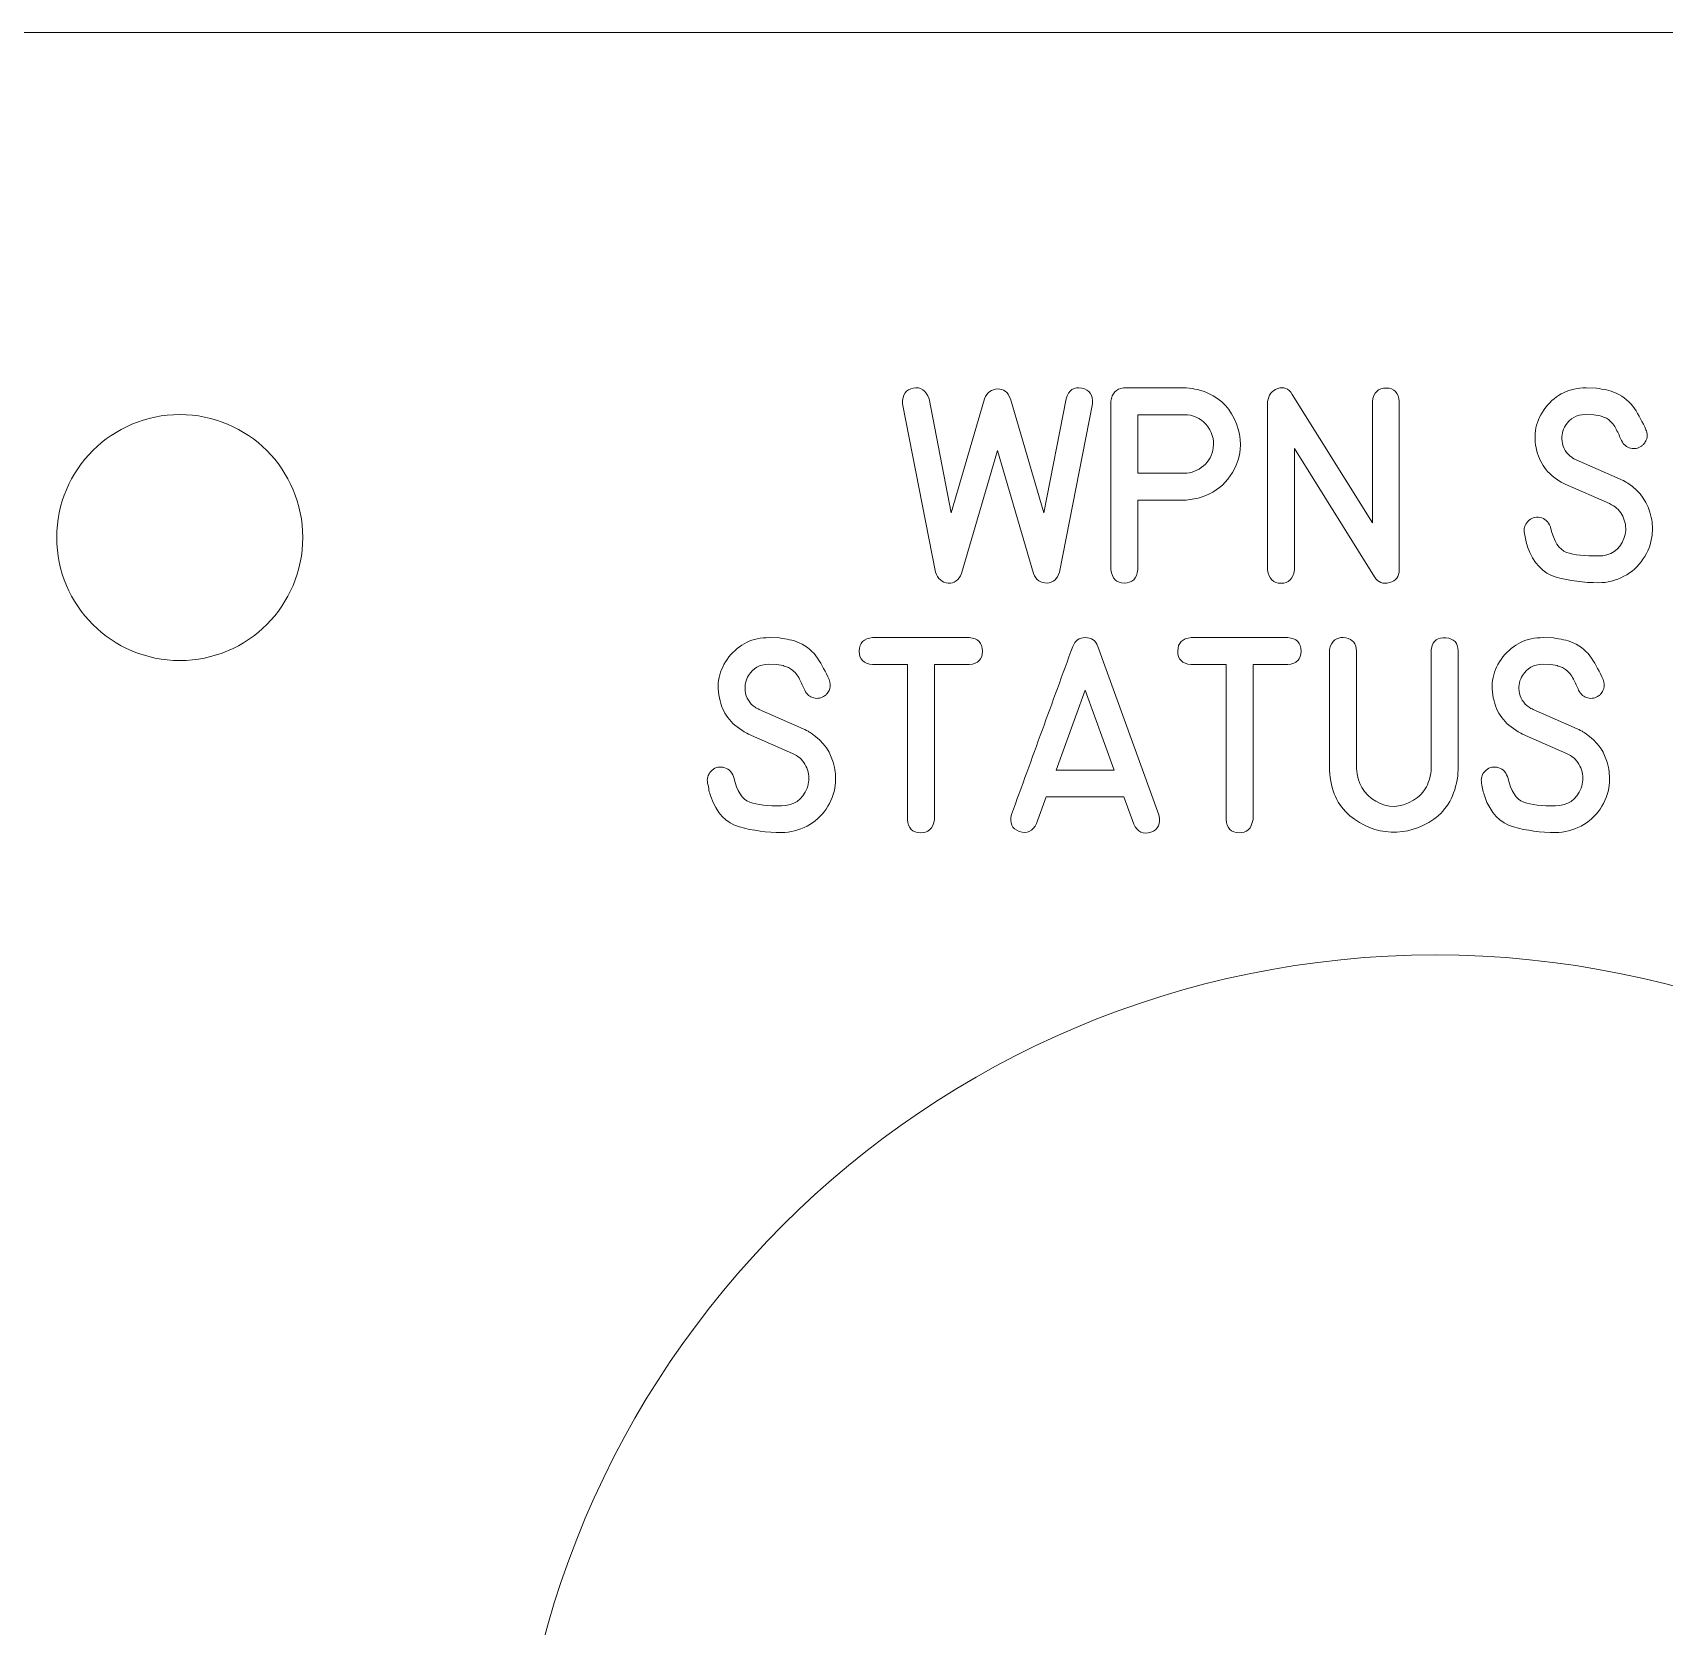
# Model space of a CAD drawing. Header units: millimetres. Extents: x -73 to 73, y -192 to 195.
# Drawn here: x 18.92 to 45.45, y 168.7 to 194.62 of the extents above; entities that cross this region are included whole.
import ezdxf

# ---------------------------------------------------------------- set-up
doc = ezdxf.new("R2010")
doc.units = ezdxf.units.MM
doc.header["$MEASUREMENT"] = 0
doc.layers.add('LED', color=7, linetype='Continuous')

msp = doc.modelspace()

# ---------------------------------------------------------------- linework, layer by layer
at = {"layer": 'LED', "color": 250, "lineweight": 9}
msp.add_ellipse((21.3111, 186.4091), major_axis=(0, 2), ratio=1, dxfattribs=at)
at = {"layer": 'LED', "color": 240, "lineweight": 9}
msp.add_ellipse((41.7253, 164.6206), major_axis=(15.0003, 0), ratio=0.99998, dxfattribs=at)
at = {"layer": 'LED', "color": 250, "lineweight": 9}
msp.add_open_spline([(70.6599, 74.2658), (70.9361, 74.248), (71.2072, 74.3453), (71.409, 74.5346), (71.409, 74.5346), (71.6108, 74.724), (71.7252, 74.987), (71.725, 75.2637), (71.725, 75.2637), (71.725, 75.2637), (71.725, 89.1213), (71.725, 89.1213), (71.725, 89.1213), (71.7248, 89.3867), (71.6193, 89.6411), (71.4315, 89.8287), (71.4315, 89.8287), (71.2437, 90.0162), (70.9904, 90.1215), (70.725, 90.1213), (70.725, 90.1213), (70.725, 90.1213), (68.2625, 90.1213), (68.2625, 90.1213), (68.2625, 90.1213), (65.9403, 90.1213), (63.7945, 91.3602), (62.6333, 93.3713), (62.6333, 93.3713), (61.4722, 95.3824), (61.4722, 97.8602), (62.6333, 99.8713), (62.6333, 99.8713), (63.7945, 101.8824), (65.9403, 103.1213), (68.2625, 103.1213), (68.2625, 103.1213), (68.2625, 103.1213), (70.725, 103.1213), (70.725, 103.1213), (70.725, 103.1213), (70.9904, 103.1215), (71.2448, 103.227), (71.4324, 103.4148), (71.4324, 103.4148), (71.6199, 103.6026), (71.7252, 103.8559), (71.725, 104.1213), (71.725, 104.1213), (71.725, 104.1213), (71.725, 174.8463), (71.725, 174.8463), (71.725, 174.8463), (71.7248, 175.1117), (71.6193, 175.3661), (71.4315, 175.5537), (71.4315, 175.5537), (71.2437, 175.7412), (70.9904, 175.8465), (70.725, 175.8463), (70.725, 175.8463), (70.725, 175.8463), (68.2625, 175.8463), (68.2625, 175.8463), (68.2625, 175.8463), (65.9403, 175.8463), (63.7945, 177.0852), (62.6333, 179.0963), (62.6333, 179.0963), (61.4722, 181.1074), (61.4722, 183.5852), (62.6333, 185.5963), (62.6333, 185.5963), (63.7945, 187.6074), (65.9403, 188.8463), (68.2625, 188.8463), (68.2625, 188.8463), (68.2625, 188.8463), (70.725, 188.8463), (70.725, 188.8463), (70.725, 188.8463), (70.9904, 188.8465), (71.2448, 188.952), (71.4324, 189.1398), (71.4324, 189.1398), (71.6199, 189.3276), (71.7252, 189.5809), (71.725, 189.8463), (71.725, 189.8463), (71.725, 189.8463), (71.725, 193.6206), (71.725, 193.6206), (71.725, 193.6206), (71.7248, 193.886), (71.6193, 194.1404), (71.4315, 194.328), (71.4315, 194.328), (71.2437, 194.5155), (70.9904, 194.6208), (70.725, 194.6206), (70.725, 194.6206), (70.725, 194.6206), (-70.725, 194.6206), (-70.725, 194.6206), (-70.725, 194.6206), (-70.9904, 194.6204), (-71.2448, 194.5148), (-71.4324, 194.3271), (-71.4324, 194.3271), (-71.6199, 194.1393), (-71.7252, 193.886), (-71.725, 193.6206), (-71.725, 193.6206), (-71.725, 193.6206), (-71.725, 189.8463), (-71.725, 189.8463), (-71.725, 189.8463), (-71.7248, 189.5809), (-71.6192, 189.3265), (-71.4315, 189.1389), (-71.4315, 189.1389), (-71.2437, 188.9514), (-70.9904, 188.8461), (-70.725, 188.8463), (-70.725, 188.8463), (-70.725, 188.8463), (-68.2625, 188.8463), (-68.2625, 188.8463), (-68.2625, 188.8463), (-65.9403, 188.8463), (-63.7944, 187.6074), (-62.6333, 185.5963), (-62.6333, 185.5963), (-61.4722, 183.5852), (-61.4722, 181.1074), (-62.6333, 179.0963), (-62.6333, 179.0963), (-63.7944, 177.0852), (-65.9403, 175.8463), (-68.2625, 175.8463), (-68.2625, 175.8463), (-68.2625, 175.8463), (-70.725, 175.8463), (-70.725, 175.8463), (-70.725, 175.8463), (-70.9904, 175.8461), (-71.2448, 175.7405), (-71.4324, 175.5528), (-71.4324, 175.5528), (-71.6199, 175.365), (-71.7252, 175.1117), (-71.725, 174.8463), (-71.725, 174.8463), (-71.725, 174.8463), (-71.725, 104.1213), (-71.725, 104.1213), (-71.725, 104.1213), (-71.7248, 103.8559), (-71.6192, 103.6015), (-71.4315, 103.4139), (-71.4315, 103.4139), (-71.2437, 103.2264), (-70.9904, 103.1211), (-70.725, 103.1213), (-70.725, 103.1213), (-70.725, 103.1213), (-68.2625, 103.1213), (-68.2625, 103.1213), (-68.2625, 103.1213), (-65.9403, 103.1213), (-63.7944, 101.8824), (-62.6333, 99.8713), (-62.6333, 99.8713), (-61.4722, 97.8602), (-61.4722, 95.3824), (-62.6333, 93.3713), (-62.6333, 93.3713), (-63.7944, 91.3602), (-65.9403, 90.1213), (-68.2625, 90.1213), (-68.2625, 90.1213), (-68.2625, 90.1213), (-70.725, 90.1213), (-70.725, 90.1213), (-70.725, 90.1213), (-70.9904, 90.1211), (-71.2448, 90.0155), (-71.4324, 89.8278), (-71.4324, 89.8278), (-71.6199, 89.64), (-71.7252, 89.3867), (-71.725, 89.1213), (-71.725, 89.1213), (-71.725, 89.1213), (-71.725, 84.4887), (-71.725, 84.4887), (-71.725, 84.4887), (-71.7247, 83.9613), (-71.3163, 83.5248), (-70.7901, 83.4908), (-70.7901, 83.4908), (-70.7901, 83.4908), (70.6599, 74.2658), (70.6599, 74.2658)], degree=3, knots=[0, 0, 0, 0, 0.0192308, 0.0192308, 0.0192308, 0.0192308, 0.0384615, 0.0384615, 0.0384615, 0.0384615, 0.0576923, 0.0576923, 0.0576923, 0.0576923, 0.0769231, 0.0769231, 0.0769231, 0.0769231, 0.0961538, 0.0961538, 0.0961538, 0.0961538, 0.1153846, 0.1153846, 0.1153846, 0.1153846, 0.1346154, 0.1346154, 0.1346154, 0.1346154, 0.1538462, 0.1538462, 0.1538462, 0.1538462, 0.1730769, 0.1730769, 0.1730769, 0.1730769, 0.1923077, 0.1923077, 0.1923077, 0.1923077, 0.2115385, 0.2115385, 0.2115385, 0.2115385, 0.2307692, 0.2307692, 0.2307692, 0.2307692, 0.25, 0.25, 0.25, 0.25, 0.2692308, 0.2692308, 0.2692308, 0.2692308, 0.2884615, 0.2884615, 0.2884615, 0.2884615, 0.3076923, 0.3076923, 0.3076923, 0.3076923, 0.3269231, 0.3269231, 0.3269231, 0.3269231, 0.3461538, 0.3461538, 0.3461538, 0.3461538, 0.3653846, 0.3653846, 0.3653846, 0.3653846, 0.3846154, 0.3846154, 0.3846154, 0.3846154, 0.4038462, 0.4038462, 0.4038462, 0.4038462, 0.4230769, 0.4230769, 0.4230769, 0.4230769, 0.4423077, 0.4423077, 0.4423077, 0.4423077, 0.4615385, 0.4615385, 0.4615385, 0.4615385, 0.4807692, 0.4807692, 0.4807692, 0.4807692, 0.5, 0.5, 0.5, 0.5, 0.5192308, 0.5192308, 0.5192308, 0.5192308, 0.5384615, 0.5384615, 0.5384615, 0.5384615, 0.5576923, 0.5576923, 0.5576923, 0.5576923, 0.5769231, 0.5769231, 0.5769231, 0.5769231, 0.5961538, 0.5961538, 0.5961538, 0.5961538, 0.6153846, 0.6153846, 0.6153846, 0.6153846, 0.6346154, 0.6346154, 0.6346154, 0.6346154, 0.6538462, 0.6538462, 0.6538462, 0.6538462, 0.6730769, 0.6730769, 0.6730769, 0.6730769, 0.6923077, 0.6923077, 0.6923077, 0.6923077, 0.7115385, 0.7115385, 0.7115385, 0.7115385, 0.7307692, 0.7307692, 0.7307692, 0.7307692, 0.75, 0.75, 0.75, 0.75, 0.7692308, 0.7692308, 0.7692308, 0.7692308, 0.7884615, 0.7884615, 0.7884615, 0.7884615, 0.8076923, 0.8076923, 0.8076923, 0.8076923, 0.8269231, 0.8269231, 0.8269231, 0.8269231, 0.8461538, 0.8461538, 0.8461538, 0.8461538, 0.8653846, 0.8653846, 0.8653846, 0.8653846, 0.8846154, 0.8846154, 0.8846154, 0.8846154, 0.9038462, 0.9038462, 0.9038462, 0.9038462, 0.9230769, 0.9230769, 0.9230769, 0.9230769, 0.9423077, 0.9423077, 0.9423077, 0.9423077, 0.9615385, 0.9615385, 0.9615385, 0.9615385, 1, 1, 1, 1], dxfattribs=at)
at = {"layer": 'LED', "color": 240, "lineweight": 9}
for points, knots in [([(34.8162, 188.6674), (34.8162, 188.6674), (35.3591, 186.8132), (35.3591, 186.8132), (35.3591, 186.8132), (35.3591, 186.8132), (35.7216, 188.6674), (35.7216, 188.6674), (35.7216, 188.6674), (35.765, 188.8071), (35.8502, 188.8637), (35.9767, 188.8378), (35.9767, 188.8378), (36.1037, 188.8118), (36.1614, 188.7277), (36.1513, 188.5853), (36.1513, 188.5853), (36.1513, 188.5853), (35.6147, 185.8474), (35.6147, 185.8474), (35.6147, 185.8474), (35.5819, 185.7326), (35.5142, 185.6733), (35.4126, 185.6691), (35.4126, 185.6691), (35.311, 185.6649), (35.2369, 185.7173), (35.1914, 185.8257), (35.1914, 185.8257), (35.1914, 185.8257), (34.6056, 187.8255), (34.6056, 187.8255), (34.6056, 187.8255), (34.6056, 187.8255), (34.0241, 185.8257), (34.0241, 185.8257), (34.0241, 185.8257), (33.977, 185.7141), (33.9039, 185.6617), (33.8055, 185.6691), (33.8055, 185.6691), (33.7076, 185.6765), (33.6383, 185.7358), (33.5981, 185.8474), (33.5981, 185.8474), (33.5981, 185.8474), (33.0615, 188.5853), (33.0615, 188.5853), (33.0615, 188.5853), (33.0615, 188.733), (33.1202, 188.8182), (33.2382, 188.8404), (33.2382, 188.8404), (33.3562, 188.8626), (33.442, 188.8049), (33.4954, 188.6674), (33.4954, 188.6674), (33.4954, 188.6674), (33.8537, 186.81), (33.8537, 186.81), (33.8537, 186.81), (33.8537, 186.81), (34.3961, 188.6674), (34.3961, 188.6674), (34.3961, 188.6674), (34.4405, 188.7695), (34.5119, 188.8224), (34.6093, 188.8256), (34.6093, 188.8256), (34.7072, 188.8288), (34.776, 188.7758), (34.8162, 188.6674)], [0, 0, 0, 0, 0.0526316, 0.0526316, 0.0526316, 0.0526316, 0.1052632, 0.1052632, 0.1052632, 0.1052632, 0.1578947, 0.1578947, 0.1578947, 0.1578947, 0.2105263, 0.2105263, 0.2105263, 0.2105263, 0.2631579, 0.2631579, 0.2631579, 0.2631579, 0.3157895, 0.3157895, 0.3157895, 0.3157895, 0.3684211, 0.3684211, 0.3684211, 0.3684211, 0.4210526, 0.4210526, 0.4210526, 0.4210526, 0.4736842, 0.4736842, 0.4736842, 0.4736842, 0.5263158, 0.5263158, 0.5263158, 0.5263158, 0.5789474, 0.5789474, 0.5789474, 0.5789474, 0.6315789, 0.6315789, 0.6315789, 0.6315789, 0.6842105, 0.6842105, 0.6842105, 0.6842105, 0.7368421, 0.7368421, 0.7368421, 0.7368421, 0.7894737, 0.7894737, 0.7894737, 0.7894737, 0.8421053, 0.8421053, 0.8421053, 0.8421053, 0.8947368, 0.8947368, 0.8947368, 0.8947368, 1, 1, 1, 1]), ([(37.6441, 188.8441), (37.6441, 188.8441), (37.6737, 188.8441), (37.6737, 188.8441), (37.6737, 188.8441), (37.806, 188.8346), (37.9277, 188.8049), (38.0394, 188.7541), (38.0394, 188.7541), (38.2532, 188.6541), (38.4045, 188.489), (38.4934, 188.2594), (38.4934, 188.2594), (38.5823, 188.0302), (38.5813, 187.8064), (38.4908, 187.5884), (38.4908, 187.5884), (38.4172, 187.4159), (38.3087, 187.2804), (38.1648, 187.183), (38.1648, 187.183), (38.0214, 187.0852), (37.8574, 187.0306), (37.6737, 187.0195), (37.6737, 187.0195), (37.6737, 187.0195), (37.6441, 187.0179), (37.6441, 187.0179), (37.6441, 187.0179), (37.6441, 187.0179), (36.8906, 187.0179), (36.8906, 187.0179), (36.8906, 187.0179), (36.8906, 187.0179), (36.8906, 185.8876), (36.8906, 185.8876), (36.8906, 185.8876), (36.8721, 185.7421), (36.7985, 185.6691), (36.6704, 185.6691), (36.6704, 185.6691), (36.5424, 185.6691), (36.4694, 185.7421), (36.4519, 185.8876), (36.4519, 185.8876), (36.4519, 185.8876), (36.4519, 188.6271), (36.4519, 188.6271), (36.4519, 188.6271), (36.4672, 188.7552), (36.5355, 188.8277), (36.6567, 188.8441), (36.6567, 188.8441), (36.6567, 188.8441), (36.6704, 188.8441), (36.6704, 188.8441), (36.6704, 188.8441), (36.6704, 188.8441), (37.6441, 188.8441), (37.6441, 188.8441)], [0, 0, 0, 0, 0.0625, 0.0625, 0.0625, 0.0625, 0.125, 0.125, 0.125, 0.125, 0.1875, 0.1875, 0.1875, 0.1875, 0.25, 0.25, 0.25, 0.25, 0.3125, 0.3125, 0.3125, 0.3125, 0.375, 0.375, 0.375, 0.375, 0.4375, 0.4375, 0.4375, 0.4375, 0.5, 0.5, 0.5, 0.5, 0.5625, 0.5625, 0.5625, 0.5625, 0.625, 0.625, 0.625, 0.625, 0.6875, 0.6875, 0.6875, 0.6875, 0.75, 0.75, 0.75, 0.75, 0.8125, 0.8125, 0.8125, 0.8125, 0.875, 0.875, 0.875, 0.875, 1, 1, 1, 1]), ([(41.1398, 185.8829), (41.1398, 185.7744), (41.0874, 185.7056), (40.9826, 185.676), (40.9826, 185.676), (40.8773, 185.6469), (40.7964, 185.6776), (40.7382, 185.7686), (40.7382, 185.7686), (40.7382, 185.7686), (39.4359, 187.8567), (39.4359, 187.8567), (39.4359, 187.8567), (39.4359, 187.8567), (39.4359, 185.8829), (39.4359, 185.8829), (39.4359, 185.8829), (39.4131, 185.7384), (39.3401, 185.6659), (39.2168, 185.6659), (39.2168, 185.6659), (39.093, 185.6659), (39.0205, 185.7384), (38.9988, 185.8829), (38.9988, 185.8829), (38.9988, 185.8829), (38.9988, 188.6208), (38.9988, 188.6208), (38.9988, 188.6208), (39.0141, 188.7282), (39.0692, 188.7991), (39.1639, 188.8335), (39.1639, 188.8335), (39.2586, 188.8674), (39.3375, 188.8351), (39.4004, 188.7372), (39.4004, 188.7372), (39.4004, 188.7372), (40.7027, 186.6459), (40.7027, 186.6459), (40.7027, 186.6459), (40.7027, 186.6459), (40.7027, 188.6208), (40.7027, 188.6208), (40.7027, 188.6208), (40.7223, 188.7684), (40.7974, 188.842), (40.9281, 188.8404), (40.9281, 188.8404), (41.0588, 188.8388), (41.1292, 188.7658), (41.1398, 188.6208), (41.1398, 188.6208), (41.1398, 188.6208), (41.1398, 185.8829), (41.1398, 185.8829)], [0, 0, 0, 0, 0.0666667, 0.0666667, 0.0666667, 0.0666667, 0.1333333, 0.1333333, 0.1333333, 0.1333333, 0.2, 0.2, 0.2, 0.2, 0.2666667, 0.2666667, 0.2666667, 0.2666667, 0.3333333, 0.3333333, 0.3333333, 0.3333333, 0.4, 0.4, 0.4, 0.4, 0.4666667, 0.4666667, 0.4666667, 0.4666667, 0.5333333, 0.5333333, 0.5333333, 0.5333333, 0.6, 0.6, 0.6, 0.6, 0.6666667, 0.6666667, 0.6666667, 0.6666667, 0.7333333, 0.7333333, 0.7333333, 0.7333333, 0.8, 0.8, 0.8, 0.8, 0.8666667, 0.8666667, 0.8666667, 0.8666667, 1, 1, 1, 1]), ([(44.7318, 187.3587), (44.7318, 187.3587), (44.7566, 187.3481), (44.7566, 187.3481), (44.7566, 187.3481), (44.7566, 187.3481), (44.7847, 187.3344), (44.7847, 187.3344), (44.7847, 187.3344), (44.7847, 187.3344), (44.8095, 187.3201), (44.8095, 187.3201), (44.8095, 187.3201), (44.8164, 187.3148), (44.8249, 187.31), (44.8334, 187.3053), (44.8334, 187.3053), (44.8424, 187.3011), (44.8508, 187.2958), (44.8593, 187.291), (44.8593, 187.291), (45.0635, 187.1566), (45.1905, 186.9703), (45.2387, 186.7327), (45.2387, 186.7327), (45.2572, 186.6396), (45.2615, 186.5438), (45.2514, 186.4459), (45.2514, 186.4459), (45.2345, 186.3052), (45.1853, 186.1755), (45.1032, 186.0559), (45.1032, 186.0559), (45.0212, 185.9363), (44.918, 185.8443), (44.7942, 185.7792), (44.7942, 185.7792), (44.6608, 185.7088), (44.5227, 185.6739), (44.3799, 185.6739), (44.3799, 185.6739), (44.1401, 185.6739), (43.9115, 185.7046), (43.693, 185.7659), (43.693, 185.7659), (43.475, 185.8273), (43.3194, 185.9919), (43.2268, 186.2597), (43.2268, 186.2597), (43.2141, 186.294), (43.2051, 186.329), (43.1988, 186.365), (43.1988, 186.365), (43.1924, 186.4015), (43.185, 186.4375), (43.1771, 186.474), (43.1771, 186.474), (43.1617, 186.548), (43.1797, 186.6137), (43.2321, 186.6708), (43.2321, 186.6708), (43.284, 186.7274), (43.349, 186.7491), (43.4263, 186.7359), (43.4263, 186.7359), (43.5083, 186.719), (43.5649, 186.6687), (43.5972, 186.584), (43.5972, 186.584), (43.5972, 186.584), (43.602, 186.5697), (43.602, 186.5697), (43.602, 186.5697), (43.6512, 186.3454), (43.738, 186.2115), (43.8613, 186.1681), (43.8613, 186.1681), (43.9851, 186.1247), (44.1566, 186.1051), (44.3767, 186.1094), (44.3767, 186.1094), (44.5794, 186.1094), (44.7185, 186.2046), (44.7942, 186.3946), (44.7942, 186.3946), (44.827, 186.4793), (44.8323, 186.5676), (44.8095, 186.6592), (44.8095, 186.6592), (44.7868, 186.7502), (44.7418, 186.8269), (44.6746, 186.8878), (44.6746, 186.8878), (44.6444, 186.9137), (44.6053, 186.9375), (44.5566, 186.9603), (44.5566, 186.9603), (44.5566, 186.9603), (43.8391, 187.2751), (43.8391, 187.2751), (43.8391, 187.2751), (43.8391, 187.2751), (43.8158, 187.2878), (43.8158, 187.2878), (43.8158, 187.2878), (43.5808, 187.4116), (43.4353, 187.5879), (43.3787, 187.8165), (43.3787, 187.8165), (43.3094, 188.081), (43.3575, 188.3181), (43.5237, 188.5287), (43.5237, 188.5287), (43.6893, 188.7388), (43.9073, 188.8441), (44.1767, 188.8441), (44.1767, 188.8441), (44.1767, 188.8441), (44.3476, 188.8393), (44.3476, 188.8393), (44.3476, 188.8393), (44.4031, 188.8293), (44.4571, 188.8192), (44.5084, 188.8092), (44.5084, 188.8092), (44.5603, 188.7997), (44.6127, 188.7827), (44.6651, 188.7589), (44.6651, 188.7589), (44.7953, 188.6981), (44.8953, 188.6139), (44.9646, 188.5076), (44.9646, 188.5076), (45.0339, 188.4012), (45.0964, 188.2858), (45.1519, 188.162), (45.1519, 188.162), (45.1572, 188.1504), (45.162, 188.1371), (45.1662, 188.1218), (45.1662, 188.1218), (45.1773, 188.071), (45.172, 188.025), (45.1503, 187.9837), (45.1503, 187.9837), (45.1382, 187.9577), (45.1249, 187.9382), (45.1117, 187.9249), (45.1117, 187.9249), (45.0985, 187.9112), (45.0874, 187.9022), (45.0794, 187.8969), (45.0794, 187.8969), (45.0254, 187.8588), (44.9667, 187.8472), (44.9027, 187.863), (44.9027, 187.863), (44.8381, 187.8773), (44.7894, 187.9186), (44.755, 187.9869), (44.755, 187.9869), (44.7281, 188.0466), (44.6995, 188.108), (44.6693, 188.1705), (44.6693, 188.1705), (44.6386, 188.2329), (44.5958, 188.2848), (44.5413, 188.3266), (44.5413, 188.3266), (44.5185, 188.343), (44.4963, 188.3552), (44.4751, 188.3626), (44.4751, 188.3626), (44.4539, 188.3705), (44.4307, 188.379), (44.4047, 188.3885), (44.4047, 188.3885), (44.4047, 188.3885), (44.3042, 188.4054), (44.3042, 188.4054), (44.3042, 188.4054), (44.3042, 188.4054), (44.1613, 188.4102), (44.1613, 188.4102), (44.1613, 188.4102), (44.0227, 188.4081), (43.9168, 188.3483), (43.8438, 188.2303), (43.8438, 188.2303), (43.7941, 188.1546), (43.7756, 188.0705), (43.7877, 187.9773), (43.7877, 187.9773), (43.802, 187.863), (43.856, 187.7741), (43.9491, 187.7106), (43.9491, 187.7106), (43.9534, 187.708), (43.9576, 187.7043), (43.9629, 187.7006), (43.9629, 187.7006), (43.9682, 187.6974), (43.974, 187.6937), (43.9798, 187.6905), (43.9798, 187.6905), (43.9798, 187.6905), (43.9973, 187.6831), (43.9973, 187.6831), (43.9973, 187.6831), (43.9973, 187.6831), (44.0158, 187.6752), (44.0158, 187.6752), (44.0158, 187.6752), (44.0158, 187.6752), (44.7318, 187.3587), (44.7318, 187.3587)], [0, 0, 0, 0, 0.0181818, 0.0181818, 0.0181818, 0.0181818, 0.0363636, 0.0363636, 0.0363636, 0.0363636, 0.0545455, 0.0545455, 0.0545455, 0.0545455, 0.0727273, 0.0727273, 0.0727273, 0.0727273, 0.0909091, 0.0909091, 0.0909091, 0.0909091, 0.1090909, 0.1090909, 0.1090909, 0.1090909, 0.1272727, 0.1272727, 0.1272727, 0.1272727, 0.1454545, 0.1454545, 0.1454545, 0.1454545, 0.1636364, 0.1636364, 0.1636364, 0.1636364, 0.1818182, 0.1818182, 0.1818182, 0.1818182, 0.2, 0.2, 0.2, 0.2, 0.2181818, 0.2181818, 0.2181818, 0.2181818, 0.2363636, 0.2363636, 0.2363636, 0.2363636, 0.2545455, 0.2545455, 0.2545455, 0.2545455, 0.2727273, 0.2727273, 0.2727273, 0.2727273, 0.2909091, 0.2909091, 0.2909091, 0.2909091, 0.3090909, 0.3090909, 0.3090909, 0.3090909, 0.3272727, 0.3272727, 0.3272727, 0.3272727, 0.3454545, 0.3454545, 0.3454545, 0.3454545, 0.3636364, 0.3636364, 0.3636364, 0.3636364, 0.3818182, 0.3818182, 0.3818182, 0.3818182, 0.4, 0.4, 0.4, 0.4, 0.4181818, 0.4181818, 0.4181818, 0.4181818, 0.4363636, 0.4363636, 0.4363636, 0.4363636, 0.4545455, 0.4545455, 0.4545455, 0.4545455, 0.4727273, 0.4727273, 0.4727273, 0.4727273, 0.4909091, 0.4909091, 0.4909091, 0.4909091, 0.5090909, 0.5090909, 0.5090909, 0.5090909, 0.5272727, 0.5272727, 0.5272727, 0.5272727, 0.5454545, 0.5454545, 0.5454545, 0.5454545, 0.5636364, 0.5636364, 0.5636364, 0.5636364, 0.5818182, 0.5818182, 0.5818182, 0.5818182, 0.6, 0.6, 0.6, 0.6, 0.6181818, 0.6181818, 0.6181818, 0.6181818, 0.6363636, 0.6363636, 0.6363636, 0.6363636, 0.6545455, 0.6545455, 0.6545455, 0.6545455, 0.6727273, 0.6727273, 0.6727273, 0.6727273, 0.6909091, 0.6909091, 0.6909091, 0.6909091, 0.7090909, 0.7090909, 0.7090909, 0.7090909, 0.7272727, 0.7272727, 0.7272727, 0.7272727, 0.7454545, 0.7454545, 0.7454545, 0.7454545, 0.7636364, 0.7636364, 0.7636364, 0.7636364, 0.7818182, 0.7818182, 0.7818182, 0.7818182, 0.8, 0.8, 0.8, 0.8, 0.8181818, 0.8181818, 0.8181818, 0.8181818, 0.8363636, 0.8363636, 0.8363636, 0.8363636, 0.8545455, 0.8545455, 0.8545455, 0.8545455, 0.8727273, 0.8727273, 0.8727273, 0.8727273, 0.8909091, 0.8909091, 0.8909091, 0.8909091, 0.9090909, 0.9090909, 0.9090909, 0.9090909, 0.9272727, 0.9272727, 0.9272727, 0.9272727, 0.9454545, 0.9454545, 0.9454545, 0.9454545, 0.9636364, 0.9636364, 0.9636364, 0.9636364, 1, 1, 1, 1]), ([(37.6441, 188.407), (37.6441, 188.407), (36.8906, 188.407), (36.8906, 188.407), (36.8906, 188.407), (36.8906, 188.407), (36.8906, 187.4566), (36.8906, 187.4566), (36.8906, 187.4566), (36.8906, 187.4566), (37.6441, 187.4566), (37.6441, 187.4566), (37.6441, 187.4566), (37.7621, 187.4566), (37.8658, 187.4958), (37.9563, 187.5746), (37.9563, 187.5746), (38.0468, 187.6529), (38.0997, 187.7514), (38.1156, 187.8688), (38.1156, 187.8688), (38.1341, 188.0117), (38.0955, 188.1371), (38.0008, 188.2451), (38.0008, 188.2451), (37.9055, 188.353), (37.7865, 188.407), (37.6441, 188.407)], [0, 0, 0, 0, 0.125, 0.125, 0.125, 0.125, 0.25, 0.25, 0.25, 0.25, 0.375, 0.375, 0.375, 0.375, 0.5, 0.5, 0.5, 0.5, 0.625, 0.625, 0.625, 0.625, 0.75, 0.75, 0.75, 0.75, 1, 1, 1, 1]), ([(31.4492, 183.2964), (31.4492, 183.2964), (31.474, 183.2858), (31.474, 183.2858), (31.474, 183.2858), (31.474, 183.2858), (31.5021, 183.2721), (31.5021, 183.2721), (31.5021, 183.2721), (31.5021, 183.2721), (31.5269, 183.2578), (31.5269, 183.2578), (31.5269, 183.2578), (31.5338, 183.2525), (31.5423, 183.2477), (31.5508, 183.243), (31.5508, 183.243), (31.5598, 183.2388), (31.5682, 183.2335), (31.5767, 183.2287), (31.5767, 183.2287), (31.7809, 183.0943), (31.9079, 182.908), (31.9561, 182.6704), (31.9561, 182.6704), (31.9746, 182.5773), (31.9789, 182.4815), (31.9688, 182.3836), (31.9688, 182.3836), (31.9519, 182.2429), (31.9027, 182.1132), (31.8206, 181.9936), (31.8206, 181.9936), (31.7386, 181.874), (31.6354, 181.782), (31.5116, 181.7169), (31.5116, 181.7169), (31.3782, 181.6465), (31.2401, 181.6116), (31.0973, 181.6116), (31.0973, 181.6116), (30.8575, 181.6116), (30.6289, 181.6423), (30.4104, 181.7036), (30.4104, 181.7036), (30.1924, 181.765), (30.0368, 181.9296), (29.9442, 182.1974), (29.9442, 182.1974), (29.9315, 182.2317), (29.9225, 182.2667), (29.9162, 182.3027), (29.9162, 182.3027), (29.9098, 182.3392), (29.9024, 182.3752), (29.8945, 182.4117), (29.8945, 182.4117), (29.8791, 182.4857), (29.8971, 182.5514), (29.9495, 182.6085), (29.9495, 182.6085), (30.0014, 182.6651), (30.0664, 182.6868), (30.1437, 182.6736), (30.1437, 182.6736), (30.2257, 182.6567), (30.2823, 182.6064), (30.3146, 182.5217), (30.3146, 182.5217), (30.3146, 182.5217), (30.3194, 182.5074), (30.3194, 182.5074), (30.3194, 182.5074), (30.3686, 182.2831), (30.4554, 182.1492), (30.5787, 182.1058), (30.5787, 182.1058), (30.7025, 182.0624), (30.874, 182.0428), (31.0941, 182.0471), (31.0941, 182.0471), (31.2968, 182.0471), (31.4359, 182.1423), (31.5116, 182.3323), (31.5116, 182.3323), (31.5444, 182.417), (31.5497, 182.5053), (31.5269, 182.5969), (31.5269, 182.5969), (31.5042, 182.6879), (31.4592, 182.7646), (31.392, 182.8255), (31.392, 182.8255), (31.3618, 182.8514), (31.3227, 182.8752), (31.274, 182.898), (31.274, 182.898), (31.274, 182.898), (30.5565, 183.2128), (30.5565, 183.2128), (30.5565, 183.2128), (30.5565, 183.2128), (30.5332, 183.2255), (30.5332, 183.2255), (30.5332, 183.2255), (30.2982, 183.3493), (30.1527, 183.5256), (30.0961, 183.7542), (30.0961, 183.7542), (30.0268, 184.0187), (30.0749, 184.2558), (30.2411, 184.4664), (30.2411, 184.4664), (30.4067, 184.6765), (30.6247, 184.7818), (30.8941, 184.7818), (30.8941, 184.7818), (30.8941, 184.7818), (31.065, 184.777), (31.065, 184.777), (31.065, 184.777), (31.1205, 184.767), (31.1745, 184.7569), (31.2258, 184.7469), (31.2258, 184.7469), (31.2777, 184.7374), (31.3301, 184.7204), (31.3825, 184.6966), (31.3825, 184.6966), (31.5127, 184.6358), (31.6127, 184.5516), (31.682, 184.4453), (31.682, 184.4453), (31.7513, 184.3389), (31.8138, 184.2235), (31.8693, 184.0997), (31.8693, 184.0997), (31.8746, 184.0881), (31.8794, 184.0748), (31.8836, 184.0595), (31.8836, 184.0595), (31.8947, 184.0087), (31.8894, 183.9627), (31.8677, 183.9214), (31.8677, 183.9214), (31.8556, 183.8954), (31.8423, 183.8759), (31.8291, 183.8626), (31.8291, 183.8626), (31.8159, 183.8489), (31.8048, 183.8399), (31.7968, 183.8346), (31.7968, 183.8346), (31.7428, 183.7965), (31.6841, 183.7849), (31.6201, 183.8007), (31.6201, 183.8007), (31.5555, 183.815), (31.5068, 183.8563), (31.4724, 183.9246), (31.4724, 183.9246), (31.4455, 183.9843), (31.4169, 184.0457), (31.3867, 184.1082), (31.3867, 184.1082), (31.356, 184.1706), (31.3132, 184.2225), (31.2587, 184.2643), (31.2587, 184.2643), (31.2359, 184.2807), (31.2137, 184.2929), (31.1925, 184.3003), (31.1925, 184.3003), (31.1713, 184.3082), (31.1481, 184.3167), (31.1221, 184.3262), (31.1221, 184.3262), (31.1221, 184.3262), (31.0216, 184.3431), (31.0216, 184.3431), (31.0216, 184.3431), (31.0216, 184.3431), (30.8787, 184.3479), (30.8787, 184.3479), (30.8787, 184.3479), (30.7401, 184.3458), (30.6342, 184.286), (30.5612, 184.168), (30.5612, 184.168), (30.5115, 184.0923), (30.493, 184.0082), (30.5051, 183.915), (30.5051, 183.915), (30.5194, 183.8007), (30.5734, 183.7118), (30.6665, 183.6483), (30.6665, 183.6483), (30.6708, 183.6457), (30.675, 183.642), (30.6803, 183.6383), (30.6803, 183.6383), (30.6856, 183.6351), (30.6914, 183.6314), (30.6972, 183.6282), (30.6972, 183.6282), (30.6972, 183.6282), (30.7147, 183.6208), (30.7147, 183.6208), (30.7147, 183.6208), (30.7147, 183.6208), (30.7332, 183.6129), (30.7332, 183.6129), (30.7332, 183.6129), (30.7332, 183.6129), (31.4492, 183.2964), (31.4492, 183.2964)], [0, 0, 0, 0, 0.0181818, 0.0181818, 0.0181818, 0.0181818, 0.0363636, 0.0363636, 0.0363636, 0.0363636, 0.0545455, 0.0545455, 0.0545455, 0.0545455, 0.0727273, 0.0727273, 0.0727273, 0.0727273, 0.0909091, 0.0909091, 0.0909091, 0.0909091, 0.1090909, 0.1090909, 0.1090909, 0.1090909, 0.1272727, 0.1272727, 0.1272727, 0.1272727, 0.1454545, 0.1454545, 0.1454545, 0.1454545, 0.1636364, 0.1636364, 0.1636364, 0.1636364, 0.1818182, 0.1818182, 0.1818182, 0.1818182, 0.2, 0.2, 0.2, 0.2, 0.2181818, 0.2181818, 0.2181818, 0.2181818, 0.2363636, 0.2363636, 0.2363636, 0.2363636, 0.2545455, 0.2545455, 0.2545455, 0.2545455, 0.2727273, 0.2727273, 0.2727273, 0.2727273, 0.2909091, 0.2909091, 0.2909091, 0.2909091, 0.3090909, 0.3090909, 0.3090909, 0.3090909, 0.3272727, 0.3272727, 0.3272727, 0.3272727, 0.3454545, 0.3454545, 0.3454545, 0.3454545, 0.3636364, 0.3636364, 0.3636364, 0.3636364, 0.3818182, 0.3818182, 0.3818182, 0.3818182, 0.4, 0.4, 0.4, 0.4, 0.4181818, 0.4181818, 0.4181818, 0.4181818, 0.4363636, 0.4363636, 0.4363636, 0.4363636, 0.4545455, 0.4545455, 0.4545455, 0.4545455, 0.4727273, 0.4727273, 0.4727273, 0.4727273, 0.4909091, 0.4909091, 0.4909091, 0.4909091, 0.5090909, 0.5090909, 0.5090909, 0.5090909, 0.5272727, 0.5272727, 0.5272727, 0.5272727, 0.5454545, 0.5454545, 0.5454545, 0.5454545, 0.5636364, 0.5636364, 0.5636364, 0.5636364, 0.5818182, 0.5818182, 0.5818182, 0.5818182, 0.6, 0.6, 0.6, 0.6, 0.6181818, 0.6181818, 0.6181818, 0.6181818, 0.6363636, 0.6363636, 0.6363636, 0.6363636, 0.6545455, 0.6545455, 0.6545455, 0.6545455, 0.6727273, 0.6727273, 0.6727273, 0.6727273, 0.6909091, 0.6909091, 0.6909091, 0.6909091, 0.7090909, 0.7090909, 0.7090909, 0.7090909, 0.7272727, 0.7272727, 0.7272727, 0.7272727, 0.7454545, 0.7454545, 0.7454545, 0.7454545, 0.7636364, 0.7636364, 0.7636364, 0.7636364, 0.7818182, 0.7818182, 0.7818182, 0.7818182, 0.8, 0.8, 0.8, 0.8, 0.8181818, 0.8181818, 0.8181818, 0.8181818, 0.8363636, 0.8363636, 0.8363636, 0.8363636, 0.8545455, 0.8545455, 0.8545455, 0.8545455, 0.8727273, 0.8727273, 0.8727273, 0.8727273, 0.8909091, 0.8909091, 0.8909091, 0.8909091, 0.9090909, 0.9090909, 0.9090909, 0.9090909, 0.9272727, 0.9272727, 0.9272727, 0.9272727, 0.9454545, 0.9454545, 0.9454545, 0.9454545, 0.9636364, 0.9636364, 0.9636364, 0.9636364, 1, 1, 1, 1]), ([(33.1435, 181.8238), (33.1435, 181.8238), (33.1435, 184.3447), (33.1435, 184.3447), (33.1435, 184.3447), (33.1435, 184.3447), (32.5747, 184.3447), (32.5747, 184.3447), (32.5747, 184.3447), (32.4302, 184.3558), (32.3577, 184.4288), (32.3582, 184.5622), (32.3582, 184.5622), (32.3588, 184.6961), (32.4313, 184.7696), (32.5747, 184.7818), (32.5747, 184.7818), (32.5747, 184.7818), (34.1484, 184.7818), (34.1484, 184.7818), (34.1484, 184.7818), (34.2907, 184.7707), (34.3627, 184.6971), (34.3632, 184.5622), (34.3632, 184.5622), (34.3638, 184.4278), (34.2918, 184.3548), (34.1484, 184.3447), (34.1484, 184.3447), (34.1484, 184.3447), (33.5811, 184.3447), (33.5811, 184.3447), (33.5811, 184.3447), (33.5811, 184.3447), (33.5811, 181.8238), (33.5811, 181.8238), (33.5811, 181.8238), (33.5573, 181.6772), (33.4811, 181.6047), (33.352, 181.6068), (33.352, 181.6068), (33.2234, 181.6089), (33.1541, 181.6814), (33.1435, 181.8238)], [0, 0, 0, 0, 0.0833333, 0.0833333, 0.0833333, 0.0833333, 0.1666667, 0.1666667, 0.1666667, 0.1666667, 0.25, 0.25, 0.25, 0.25, 0.3333333, 0.3333333, 0.3333333, 0.3333333, 0.4166667, 0.4166667, 0.4166667, 0.4166667, 0.5, 0.5, 0.5, 0.5, 0.5833333, 0.5833333, 0.5833333, 0.5833333, 0.6666667, 0.6666667, 0.6666667, 0.6666667, 0.75, 0.75, 0.75, 0.75, 0.8333333, 0.8333333, 0.8333333, 0.8333333, 1, 1, 1, 1]), ([(34.8368, 181.9058), (35.0019, 182.3619), (35.1675, 182.8175), (35.3332, 183.2726), (35.3332, 183.2726), (35.4993, 183.7277), (35.6655, 184.1833), (35.8316, 184.6389), (35.8316, 184.6389), (35.866, 184.7331), (35.9338, 184.7807), (36.0348, 184.7818), (36.0348, 184.7818), (36.1364, 184.7829), (36.2047, 184.7352), (36.2396, 184.6389), (36.2396, 184.6389), (36.2396, 184.6389), (37.2334, 181.8984), (37.2334, 181.8984), (37.2334, 181.8984), (37.2641, 181.7523), (37.2197, 181.6587), (37.1001, 181.6163), (37.1001, 181.6163), (36.9799, 181.5735), (36.8879, 181.6174), (36.8222, 181.7465), (36.8222, 181.7465), (36.8222, 181.7465), (36.663, 182.1899), (36.663, 182.1899), (36.663, 182.1899), (36.663, 182.1899), (35.3993, 182.1899), (35.3993, 182.1899), (35.3993, 182.1899), (35.3993, 182.1899), (35.2443, 181.7571), (35.2443, 181.7571), (35.2443, 181.7571), (35.1781, 181.6269), (35.0839, 181.5846), (34.9622, 181.6296), (34.9622, 181.6296), (34.84, 181.674), (34.7982, 181.7666), (34.8368, 181.9058)], [0, 0, 0, 0, 0.0769231, 0.0769231, 0.0769231, 0.0769231, 0.1538462, 0.1538462, 0.1538462, 0.1538462, 0.2307692, 0.2307692, 0.2307692, 0.2307692, 0.3076923, 0.3076923, 0.3076923, 0.3076923, 0.3846154, 0.3846154, 0.3846154, 0.3846154, 0.4615385, 0.4615385, 0.4615385, 0.4615385, 0.5384615, 0.5384615, 0.5384615, 0.5384615, 0.6153846, 0.6153846, 0.6153846, 0.6153846, 0.6923077, 0.6923077, 0.6923077, 0.6923077, 0.7692308, 0.7692308, 0.7692308, 0.7692308, 0.8461538, 0.8461538, 0.8461538, 0.8461538, 1, 1, 1, 1]), ([(38.3245, 181.8238), (38.3245, 181.8238), (38.3245, 184.3447), (38.3245, 184.3447), (38.3245, 184.3447), (38.3245, 184.3447), (37.7557, 184.3447), (37.7557, 184.3447), (37.7557, 184.3447), (37.6112, 184.3558), (37.5387, 184.4288), (37.5392, 184.5622), (37.5392, 184.5622), (37.5398, 184.6961), (37.6123, 184.7696), (37.7557, 184.7818), (37.7557, 184.7818), (37.7557, 184.7818), (39.3294, 184.7818), (39.3294, 184.7818), (39.3294, 184.7818), (39.4717, 184.7707), (39.5437, 184.6971), (39.5442, 184.5622), (39.5442, 184.5622), (39.5448, 184.4278), (39.4728, 184.3548), (39.3294, 184.3447), (39.3294, 184.3447), (39.3294, 184.3447), (38.7621, 184.3447), (38.7621, 184.3447), (38.7621, 184.3447), (38.7621, 184.3447), (38.7621, 181.8238), (38.7621, 181.8238), (38.7621, 181.8238), (38.7383, 181.6772), (38.6621, 181.6047), (38.533, 181.6068), (38.533, 181.6068), (38.4044, 181.6089), (38.3351, 181.6814), (38.3245, 181.8238)], [0, 0, 0, 0, 0.0833333, 0.0833333, 0.0833333, 0.0833333, 0.1666667, 0.1666667, 0.1666667, 0.1666667, 0.25, 0.25, 0.25, 0.25, 0.3333333, 0.3333333, 0.3333333, 0.3333333, 0.4166667, 0.4166667, 0.4166667, 0.4166667, 0.5, 0.5, 0.5, 0.5, 0.5833333, 0.5833333, 0.5833333, 0.5833333, 0.6666667, 0.6666667, 0.6666667, 0.6666667, 0.75, 0.75, 0.75, 0.75, 0.8333333, 0.8333333, 0.8333333, 0.8333333, 1, 1, 1, 1]), ([(42.0964, 182.6535), (42.0964, 182.6535), (42.0964, 182.6223), (42.0964, 182.6223), (42.0964, 182.6223), (42.0932, 182.5704), (42.0911, 182.5397), (42.0906, 182.5291), (42.0906, 182.5291), (42.0472, 182.2132), (41.917, 181.9799), (41.7011, 181.8291), (41.7011, 181.8291), (41.4852, 181.6788), (41.2545, 181.6084), (41.01, 181.6184), (41.01, 181.6184), (40.765, 181.6285), (40.5406, 181.7174), (40.338, 181.8857), (40.338, 181.8857), (40.1348, 182.0545), (40.0242, 182.3), (40.0067, 182.6223), (40.0067, 182.6223), (40.0067, 182.6223), (40.0067, 182.6535), (40.0067, 182.6535), (40.0067, 182.6535), (40.0067, 182.6535), (40.0067, 184.5648), (40.0067, 184.5648), (40.0067, 184.5648), (40.0067, 184.5955), (40.0125, 184.6236), (40.0236, 184.6485), (40.0236, 184.6485), (40.0734, 184.7569), (40.1559, 184.7998), (40.2713, 184.777), (40.2713, 184.777), (40.3861, 184.7543), (40.4438, 184.6834), (40.4438, 184.5648), (40.4438, 184.5648), (40.4438, 184.5648), (40.4438, 182.6535), (40.4438, 182.6535), (40.4438, 182.6535), (40.4591, 182.4154), (40.5639, 182.2376), (40.7576, 182.1201), (40.7576, 182.1201), (40.9518, 182.0021), (41.1555, 182.0074), (41.3693, 182.1354), (41.3693, 182.1354), (41.4656, 182.1921), (41.536, 182.2656), (41.581, 182.3556), (41.581, 182.3556), (41.626, 182.4455), (41.6524, 182.545), (41.6609, 182.6535), (41.6609, 182.6535), (41.6609, 182.6535), (41.6609, 184.5648), (41.6609, 184.5648), (41.6609, 184.5648), (41.6609, 184.5834), (41.6619, 184.5971), (41.6641, 184.6066), (41.6641, 184.6066), (41.6879, 184.7336), (41.7657, 184.7913), (41.8979, 184.7786), (41.8979, 184.7786), (42.0302, 184.7665), (42.0964, 184.695), (42.0964, 184.5648), (42.0964, 184.5648), (42.0964, 184.5648), (42.0964, 182.6535), (42.0964, 182.6535)], [0, 0, 0, 0, 0.0454545, 0.0454545, 0.0454545, 0.0454545, 0.0909091, 0.0909091, 0.0909091, 0.0909091, 0.1363636, 0.1363636, 0.1363636, 0.1363636, 0.1818182, 0.1818182, 0.1818182, 0.1818182, 0.2272727, 0.2272727, 0.2272727, 0.2272727, 0.2727273, 0.2727273, 0.2727273, 0.2727273, 0.3181818, 0.3181818, 0.3181818, 0.3181818, 0.3636364, 0.3636364, 0.3636364, 0.3636364, 0.4090909, 0.4090909, 0.4090909, 0.4090909, 0.4545455, 0.4545455, 0.4545455, 0.4545455, 0.5, 0.5, 0.5, 0.5, 0.5454545, 0.5454545, 0.5454545, 0.5454545, 0.5909091, 0.5909091, 0.5909091, 0.5909091, 0.6363636, 0.6363636, 0.6363636, 0.6363636, 0.6818182, 0.6818182, 0.6818182, 0.6818182, 0.7272727, 0.7272727, 0.7272727, 0.7272727, 0.7727273, 0.7727273, 0.7727273, 0.7727273, 0.8181818, 0.8181818, 0.8181818, 0.8181818, 0.8636364, 0.8636364, 0.8636364, 0.8636364, 0.9090909, 0.9090909, 0.9090909, 0.9090909, 1, 1, 1, 1]), ([(44.0342, 183.2964), (44.0342, 183.2964), (44.059, 183.2858), (44.059, 183.2858), (44.059, 183.2858), (44.059, 183.2858), (44.0871, 183.2721), (44.0871, 183.2721), (44.0871, 183.2721), (44.0871, 183.2721), (44.1119, 183.2578), (44.1119, 183.2578), (44.1119, 183.2578), (44.1188, 183.2525), (44.1273, 183.2477), (44.1358, 183.243), (44.1358, 183.243), (44.1448, 183.2388), (44.1532, 183.2335), (44.1617, 183.2287), (44.1617, 183.2287), (44.3659, 183.0943), (44.4929, 182.908), (44.5411, 182.6704), (44.5411, 182.6704), (44.5596, 182.5773), (44.5639, 182.4815), (44.5538, 182.3836), (44.5538, 182.3836), (44.5369, 182.2429), (44.4877, 182.1132), (44.4056, 181.9936), (44.4056, 181.9936), (44.3236, 181.874), (44.2204, 181.782), (44.0966, 181.7169), (44.0966, 181.7169), (43.9632, 181.6465), (43.8251, 181.6116), (43.6823, 181.6116), (43.6823, 181.6116), (43.4425, 181.6116), (43.2139, 181.6423), (42.9954, 181.7036), (42.9954, 181.7036), (42.7774, 181.765), (42.6218, 181.9296), (42.5292, 182.1974), (42.5292, 182.1974), (42.5165, 182.2317), (42.5075, 182.2667), (42.5012, 182.3027), (42.5012, 182.3027), (42.4948, 182.3392), (42.4874, 182.3752), (42.4795, 182.4117), (42.4795, 182.4117), (42.4641, 182.4857), (42.4821, 182.5514), (42.5345, 182.6085), (42.5345, 182.6085), (42.5864, 182.6651), (42.6514, 182.6868), (42.7287, 182.6736), (42.7287, 182.6736), (42.8107, 182.6567), (42.8673, 182.6064), (42.8996, 182.5217), (42.8996, 182.5217), (42.8996, 182.5217), (42.9044, 182.5074), (42.9044, 182.5074), (42.9044, 182.5074), (42.9536, 182.2831), (43.0404, 182.1492), (43.1637, 182.1058), (43.1637, 182.1058), (43.2875, 182.0624), (43.459, 182.0428), (43.6791, 182.0471), (43.6791, 182.0471), (43.8818, 182.0471), (44.0209, 182.1423), (44.0966, 182.3323), (44.0966, 182.3323), (44.1294, 182.417), (44.1347, 182.5053), (44.1119, 182.5969), (44.1119, 182.5969), (44.0892, 182.6879), (44.0442, 182.7646), (43.977, 182.8255), (43.977, 182.8255), (43.9468, 182.8514), (43.9077, 182.8752), (43.859, 182.898), (43.859, 182.898), (43.859, 182.898), (43.1415, 183.2128), (43.1415, 183.2128), (43.1415, 183.2128), (43.1415, 183.2128), (43.1182, 183.2255), (43.1182, 183.2255), (43.1182, 183.2255), (42.8832, 183.3493), (42.7377, 183.5256), (42.6811, 183.7542), (42.6811, 183.7542), (42.6118, 184.0187), (42.6599, 184.2558), (42.8261, 184.4664), (42.8261, 184.4664), (42.9917, 184.6765), (43.2097, 184.7818), (43.4791, 184.7818), (43.4791, 184.7818), (43.4791, 184.7818), (43.65, 184.777), (43.65, 184.777), (43.65, 184.777), (43.7055, 184.767), (43.7595, 184.7569), (43.8108, 184.7469), (43.8108, 184.7469), (43.8627, 184.7374), (43.9151, 184.7204), (43.9675, 184.6966), (43.9675, 184.6966), (44.0977, 184.6358), (44.1977, 184.5516), (44.267, 184.4453), (44.267, 184.4453), (44.3363, 184.3389), (44.3988, 184.2235), (44.4543, 184.0997), (44.4543, 184.0997), (44.4596, 184.0881), (44.4644, 184.0748), (44.4686, 184.0595), (44.4686, 184.0595), (44.4797, 184.0087), (44.4744, 183.9627), (44.4527, 183.9214), (44.4527, 183.9214), (44.4406, 183.8954), (44.4273, 183.8759), (44.4141, 183.8626), (44.4141, 183.8626), (44.4009, 183.8489), (44.3898, 183.8399), (44.3818, 183.8346), (44.3818, 183.8346), (44.3278, 183.7965), (44.2691, 183.7849), (44.2051, 183.8007), (44.2051, 183.8007), (44.1405, 183.815), (44.0918, 183.8563), (44.0574, 183.9246), (44.0574, 183.9246), (44.0305, 183.9843), (44.0019, 184.0457), (43.9717, 184.1082), (43.9717, 184.1082), (43.941, 184.1706), (43.8982, 184.2225), (43.8437, 184.2643), (43.8437, 184.2643), (43.8209, 184.2807), (43.7987, 184.2929), (43.7775, 184.3003), (43.7775, 184.3003), (43.7563, 184.3082), (43.7331, 184.3167), (43.7071, 184.3262), (43.7071, 184.3262), (43.7071, 184.3262), (43.6066, 184.3431), (43.6066, 184.3431), (43.6066, 184.3431), (43.6066, 184.3431), (43.4637, 184.3479), (43.4637, 184.3479), (43.4637, 184.3479), (43.3251, 184.3458), (43.2192, 184.286), (43.1462, 184.168), (43.1462, 184.168), (43.0965, 184.0923), (43.078, 184.0082), (43.0901, 183.915), (43.0901, 183.915), (43.1044, 183.8007), (43.1584, 183.7118), (43.2515, 183.6483), (43.2515, 183.6483), (43.2558, 183.6457), (43.26, 183.642), (43.2653, 183.6383), (43.2653, 183.6383), (43.2706, 183.6351), (43.2764, 183.6314), (43.2822, 183.6282), (43.2822, 183.6282), (43.2822, 183.6282), (43.2997, 183.6208), (43.2997, 183.6208), (43.2997, 183.6208), (43.2997, 183.6208), (43.3182, 183.6129), (43.3182, 183.6129), (43.3182, 183.6129), (43.3182, 183.6129), (44.0342, 183.2964), (44.0342, 183.2964)], [0, 0, 0, 0, 0.0181818, 0.0181818, 0.0181818, 0.0181818, 0.0363636, 0.0363636, 0.0363636, 0.0363636, 0.0545455, 0.0545455, 0.0545455, 0.0545455, 0.0727273, 0.0727273, 0.0727273, 0.0727273, 0.0909091, 0.0909091, 0.0909091, 0.0909091, 0.1090909, 0.1090909, 0.1090909, 0.1090909, 0.1272727, 0.1272727, 0.1272727, 0.1272727, 0.1454545, 0.1454545, 0.1454545, 0.1454545, 0.1636364, 0.1636364, 0.1636364, 0.1636364, 0.1818182, 0.1818182, 0.1818182, 0.1818182, 0.2, 0.2, 0.2, 0.2, 0.2181818, 0.2181818, 0.2181818, 0.2181818, 0.2363636, 0.2363636, 0.2363636, 0.2363636, 0.2545455, 0.2545455, 0.2545455, 0.2545455, 0.2727273, 0.2727273, 0.2727273, 0.2727273, 0.2909091, 0.2909091, 0.2909091, 0.2909091, 0.3090909, 0.3090909, 0.3090909, 0.3090909, 0.3272727, 0.3272727, 0.3272727, 0.3272727, 0.3454545, 0.3454545, 0.3454545, 0.3454545, 0.3636364, 0.3636364, 0.3636364, 0.3636364, 0.3818182, 0.3818182, 0.3818182, 0.3818182, 0.4, 0.4, 0.4, 0.4, 0.4181818, 0.4181818, 0.4181818, 0.4181818, 0.4363636, 0.4363636, 0.4363636, 0.4363636, 0.4545455, 0.4545455, 0.4545455, 0.4545455, 0.4727273, 0.4727273, 0.4727273, 0.4727273, 0.4909091, 0.4909091, 0.4909091, 0.4909091, 0.5090909, 0.5090909, 0.5090909, 0.5090909, 0.5272727, 0.5272727, 0.5272727, 0.5272727, 0.5454545, 0.5454545, 0.5454545, 0.5454545, 0.5636364, 0.5636364, 0.5636364, 0.5636364, 0.5818182, 0.5818182, 0.5818182, 0.5818182, 0.6, 0.6, 0.6, 0.6, 0.6181818, 0.6181818, 0.6181818, 0.6181818, 0.6363636, 0.6363636, 0.6363636, 0.6363636, 0.6545455, 0.6545455, 0.6545455, 0.6545455, 0.6727273, 0.6727273, 0.6727273, 0.6727273, 0.6909091, 0.6909091, 0.6909091, 0.6909091, 0.7090909, 0.7090909, 0.7090909, 0.7090909, 0.7272727, 0.7272727, 0.7272727, 0.7272727, 0.7454545, 0.7454545, 0.7454545, 0.7454545, 0.7636364, 0.7636364, 0.7636364, 0.7636364, 0.7818182, 0.7818182, 0.7818182, 0.7818182, 0.8, 0.8, 0.8, 0.8, 0.8181818, 0.8181818, 0.8181818, 0.8181818, 0.8363636, 0.8363636, 0.8363636, 0.8363636, 0.8545455, 0.8545455, 0.8545455, 0.8545455, 0.8727273, 0.8727273, 0.8727273, 0.8727273, 0.8909091, 0.8909091, 0.8909091, 0.8909091, 0.9090909, 0.9090909, 0.9090909, 0.9090909, 0.9272727, 0.9272727, 0.9272727, 0.9272727, 0.9454545, 0.9454545, 0.9454545, 0.9454545, 0.9636364, 0.9636364, 0.9636364, 0.9636364, 1, 1, 1, 1]), ([(36.5047, 182.6254), (36.5047, 182.6254), (36.0333, 183.9277), (36.0333, 183.9277), (36.0333, 183.9277), (36.0333, 183.9277), (35.5591, 182.6254), (35.5591, 182.6254), (35.5591, 182.6254), (35.5591, 182.6254), (36.5047, 182.6254), (36.5047, 182.6254)], [0, 0, 0, 0, 0.25, 0.25, 0.25, 0.25, 0.5, 0.5, 0.5, 0.5, 1, 1, 1, 1]), ([(36.0333, 183.9277), (36.0333, 183.9277), (36.5047, 182.6254), (36.5047, 182.6254), (36.5047, 182.6254), (36.5047, 182.6254), (36.0333, 183.9277), (36.0333, 183.9277)], [0, 0, 0, 0, 0.3333333, 0.3333333, 0.3333333, 0.3333333, 1, 1, 1, 1])]:
    msp.add_open_spline(points, degree=3, knots=knots, dxfattribs=at)

doc.saveas('drawing.dxf')
